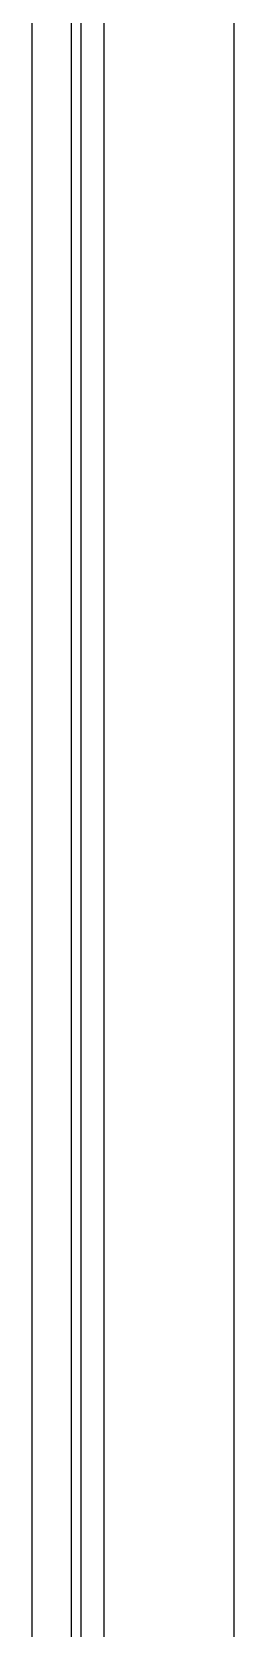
# Model space of a CAD drawing. Header units: millimetres. Extents: x 2698011 to 2856548, y 1019778 to 1210064.
# Drawn here: x 2796045.3 to 2796094.2, y 1123482 to 1123869.4 of the extents above; entities that cross this region are included whole.
import ezdxf

# ---------------------------------------------------------------- set-up
doc = ezdxf.new("R2010")
doc.units = ezdxf.units.MM
doc.layers.add('Bloques borde', color=9, linetype='Continuous')
doc.layers.add('Y_ CAJAS', color=9, linetype='Continuous')

# ---------------------------------------------------------------- blocks, each defined once
blk = doc.blocks.new('CO ALURA_ 1500-1600 SE ESQ')
at = {"layer": 'Bloques borde', "linetype": 'Continuous'}
for p, q in [((-0.0489, 1.44548), (-0.0489, -0.00252)), ((-0.0489, 1.44548), (-0.0489, -0.00252)), ((-0.0489, 1.44548), (-0.0489, -0.00252)), ((0, 0), (0, 1.44296)), ((0, 0), (0, 1.44296)), ((0, 0), (0, 1.44296)), ((-0.03936, 1.44048), (-0.03936, 0.00248)), ((-0.03936, 1.44048), (-0.03936, 0.00248)), ((-0.03936, 1.44048), (-0.03936, 0.00248)), ((-0.0371, 0.00248), (-0.0371, 1.44048)), ((-0.0371, 0.00248), (-0.0371, 1.44048)), ((-0.0371, 0.00248), (-0.0371, 1.44048)), ((-0.0315, 0.00246), (-0.0315, 1.4405)), ((-0.0315, 0.00246), (-0.0315, 1.4405)), ((-0.0315, 0.00246), (-0.0315, 1.4405))]:
    blk.add_line(p, q, dxfattribs=at)

msp = doc.modelspace()

# ---------------------------------------------------------------- block references
at = {"layer": 'Y_ CAJAS', "xscale": -1000, "yscale": 1000, "zscale": 1000, "rotation": 179.9977225467084}
msp.add_blockref('CO ALURA_ 1500-1600 SE ESQ', (2796094.226, 1124590.494, -0.388), dxfattribs=at)

doc.saveas('drawing.dxf')
